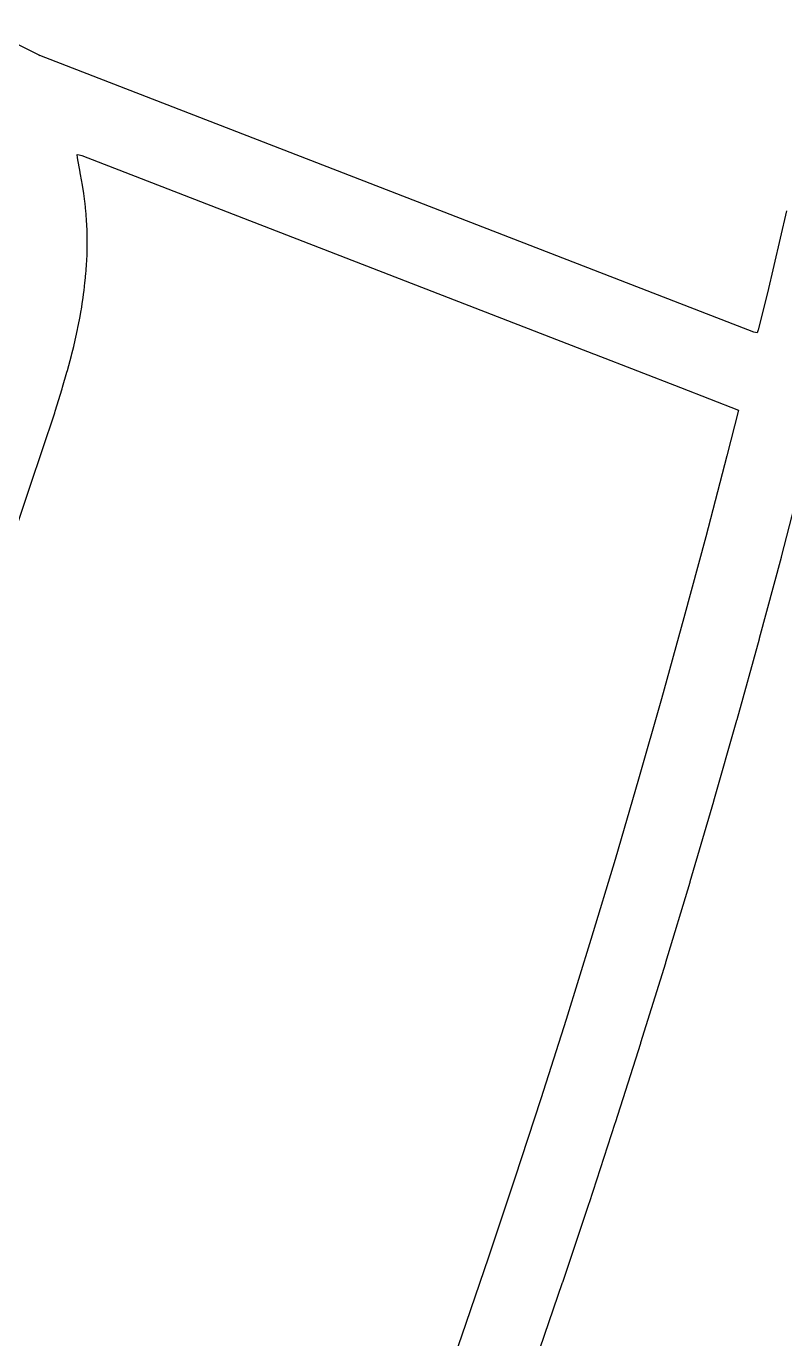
# Model space of a CAD drawing. Extents: x 708265 to 713463, y 7861946 to 7865621.
# Drawn here: x 710882.6 to 710931, y 7863802.7 to 7863886.5 of the extents above; entities that cross this region are included whole.
import ezdxf

# ---------------------------------------------------------------- set-up
doc = ezdxf.new("R2010")
doc.units = 0
for name, color, linetype in [('011400xxxx006', 5, 'Continuous'), ('011400xxxx007', 5, 'Continuous'), ('011400xxxx009', 5, 'Continuous')]:
    doc.layers.add(name, color=color, linetype=linetype)

msp = doc.modelspace()

# ---------------------------------------------------------------- linework, layer by layer
at = {"layer": '011400xxxx006'}
msp.add_lwpolyline([(710915.14, 7863801.302), (710916.862, 7863806.329), (710916.874, 7863806.364), (710918.562, 7863811.409), (710918.573, 7863811.444), (710920.225, 7863816.506), (710920.236, 7863816.542), (710921.851, 7863821.62), (710921.863, 7863821.656), (710923.441, 7863826.751), (710923.452, 7863826.787), (710924.993, 7863831.897), (710925.004, 7863831.934), (710926.508, 7863837.059), (710926.519, 7863837.096), (710927.985, 7863842.236), (710927.995, 7863842.272), (710929.423, 7863847.427), (710929.433, 7863847.463), (710930.822, 7863852.631), (710930.832, 7863852.668), (710932.182, 7863857.849)], dxfattribs=at)
at = {"layer": '011400xxxx007'}
msp.add_lwpolyline([(710881.27, 7863852.391), (710882.868, 7863857.166), (710884.439, 7863861.862), (710884.469, 7863861.955), (710884.917, 7863863.387), (710884.947, 7863863.485), (710885.225, 7863864.444), (710885.255, 7863864.549), (710885.515, 7863865.523), (710885.538, 7863865.615), (710885.656, 7863866.093), (710885.683, 7863866.204), (710885.899, 7863867.177), (710885.923, 7863867.292), (710886.024, 7863867.799), (710886.042, 7863867.894), (710886.128, 7863868.381), (710886.144, 7863868.477), (710886.222, 7863868.968), (710886.237, 7863869.07), (710886.305, 7863869.563), (710886.318, 7863869.671), (710886.375, 7863870.166), (710886.387, 7863870.281), (710886.433, 7863870.777), (710886.442, 7863870.898), (710886.476, 7863871.395), (710886.483, 7863871.521), (710886.503, 7863872.019), (710886.507, 7863872.152), (710886.515, 7863872.65), (710886.515, 7863872.788), (710886.509, 7863873.287), (710886.505, 7863873.429), (710886.484, 7863873.929), (710886.477, 7863874.072), (710886.442, 7863874.571), (710886.43, 7863874.714), (710886.381, 7863875.211), (710886.364, 7863875.355), (710886.301, 7863875.851), (710886.281, 7863875.995), (710886.203, 7863876.488), (710886.178, 7863876.633), (710886.074, 7863877.185), (710886.07, 7863877.209), (710885.892, 7863878.131), (710885.872, 7863878.35), (710885.998, 7863878.328), (710886.164, 7863878.276), (710918.841, 7863865.615), (710918.893, 7863865.591), (710918.893, 7863865.591), (710924.39, 7863863.465), (710928.082, 7863862.035), (710927.344, 7863859.11), (710925.993, 7863853.929), (710924.604, 7863848.761), (710923.176, 7863843.607), (710921.71, 7863838.467), (710920.206, 7863833.341), (710918.665, 7863828.231), (710917.087, 7863823.136), (710915.471, 7863818.057), (710913.82, 7863812.995), (710912.133, 7863807.95), (710910.41, 7863802.923), (710908.652, 7863797.915)], dxfattribs=at)
at = {"layer": '011400xxxx009'}
msp.add_lwpolyline([(710931.161, 7863874.742), (710929.93, 7863869.526), (710929.351, 7863867.156), (710929.281, 7863866.954), (710929.075, 7863867.012), (710883.498, 7863884.671), (710883.409, 7863884.71), (710883.398, 7863884.717), (710883.498, 7863884.671), (710879.758, 7863886.533)], dxfattribs=at)

doc.saveas('drawing.dxf')
